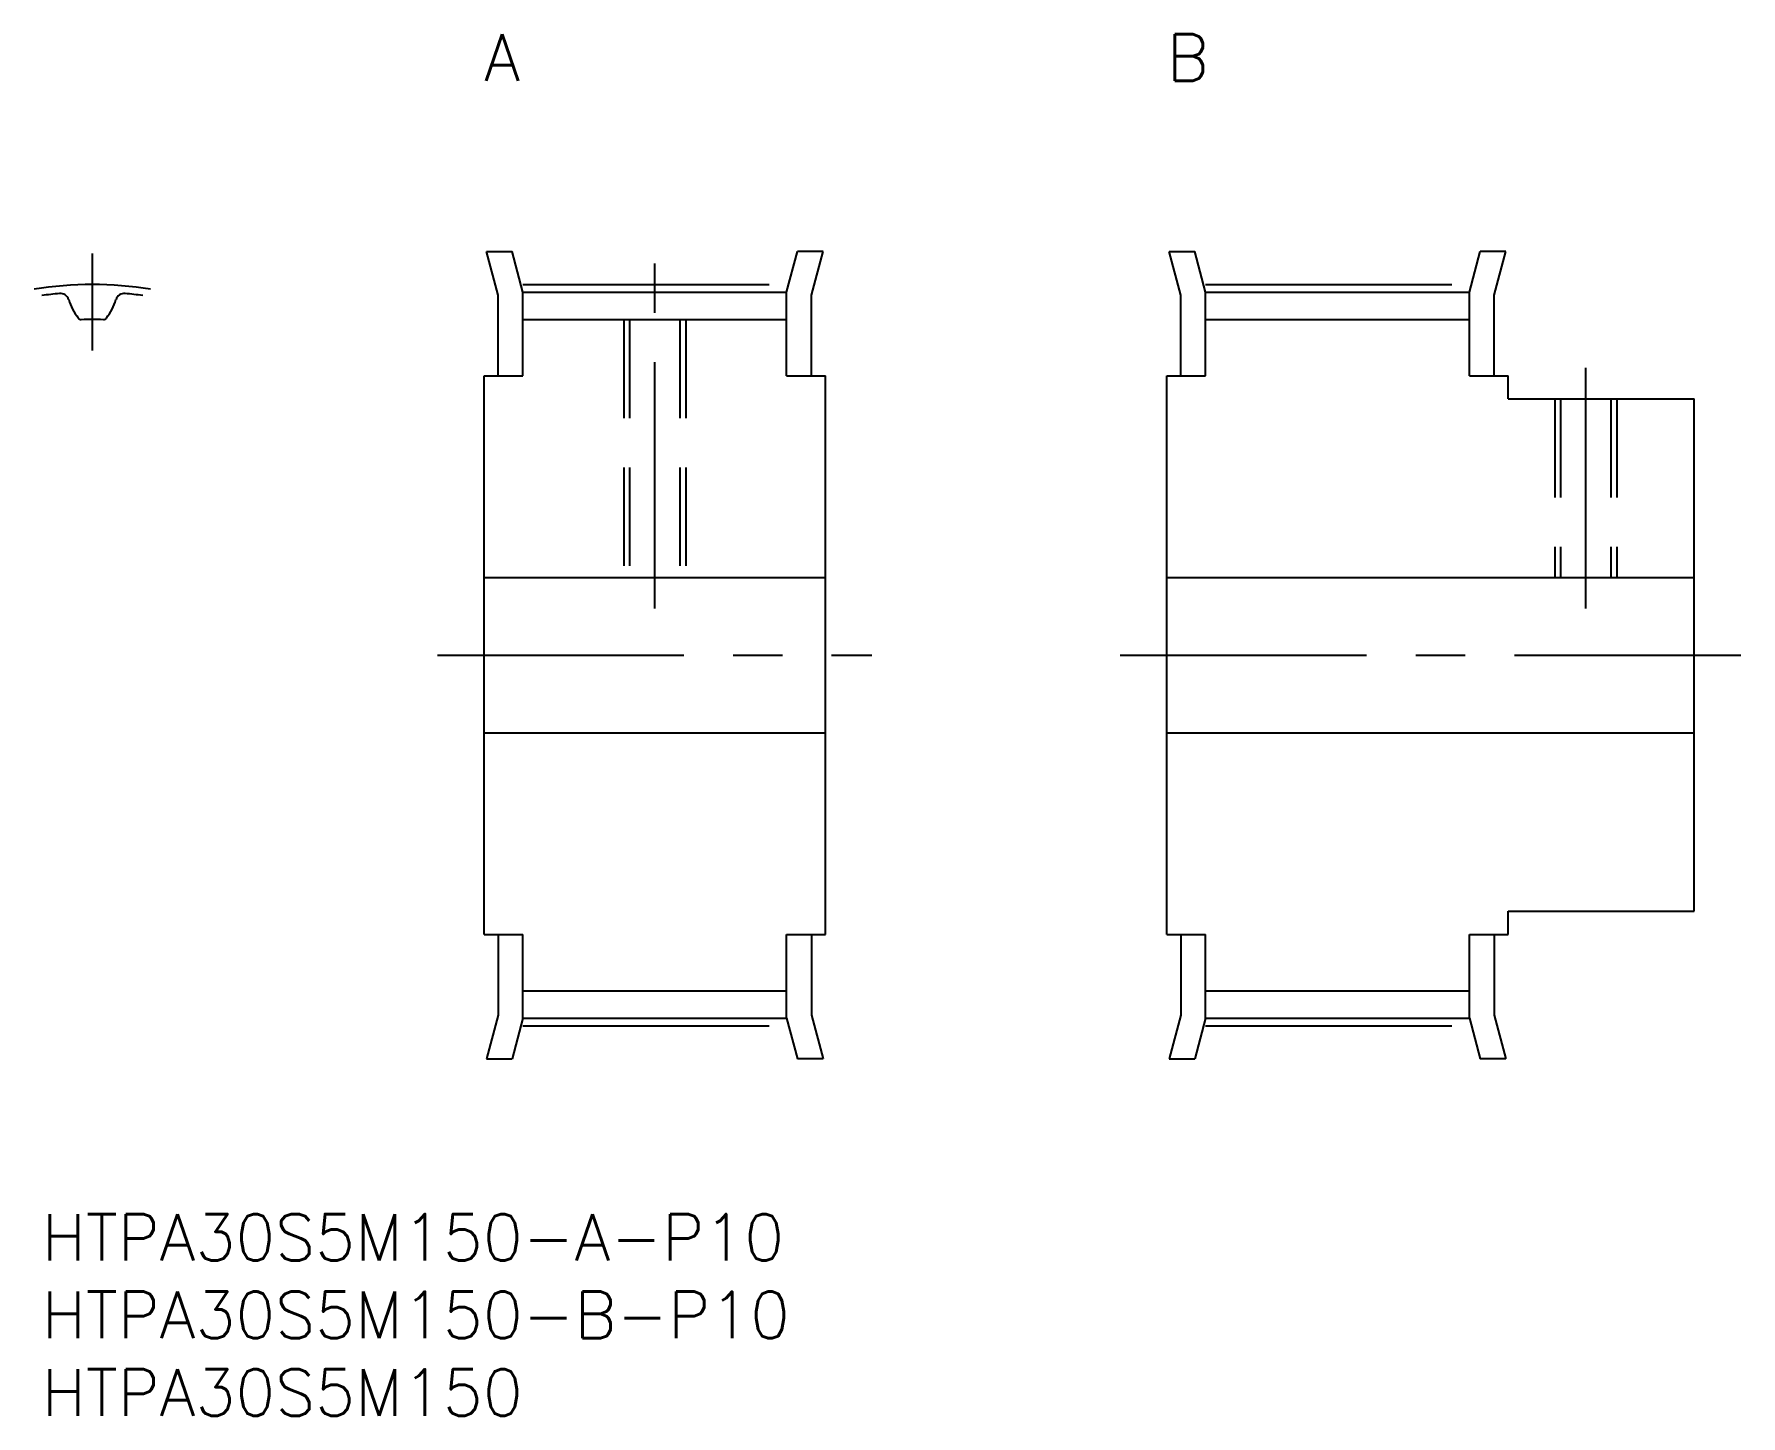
# Model space of a CAD drawing. Extents: x 0 to 110, y -13 to 76.
import ezdxf

# ---------------------------------------------------------------- set-up
doc = ezdxf.new("R2010")
doc.units = 0
doc.header["$LTSCALE"] = 0.5
doc.linetypes.add('CENTER', pattern=[50.8, 31.75, -6.35, 6.35, -6.35])
doc.linetypes.add('DASHED', pattern=[19.05, 12.7, -6.35])
for name, color, linetype in [('MSM_CENTER', 1, 'CENTER'), ('MSM_CONTINUOUS', 7, 'CONTINUOUS'), ('MSM_DASHED', 4, 'DASHED'), ('MSM_PART_NUMBER', 7, 'CONTINUOUS')]:
    doc.layers.add(name, color=color, linetype=linetype)
doc.styles.get("Standard").update_dxf_attribs({"font": 'txt.shx', "height": 3, "bigfont": 'bigfont.shx'})

# ---------------------------------------------------------------- blocks, each defined once
blk = doc.blocks.new('*U3')
at = {"layer": 'MSM_PART_NUMBER'}
blk.add_text('HTPA30S5M150-A-P10', height=3, dxfattribs=at).set_placement((0, -3))
blk = doc.blocks.new('*U4')
at = {"layer": 'MSM_PART_NUMBER'}
blk.add_text('HTPA30S5M150-B-P10', height=3, dxfattribs=at).set_placement((0, -8))
blk = doc.blocks.new('*U5')
at = {"layer": 'MSM_PART_NUMBER'}
blk.add_text('HTPA30S5M150', height=3, dxfattribs=at).set_placement((0, -13))
blk = doc.blocks.new('*U6')
at = {"layer": 'MSM_PART_NUMBER'}
blk.add_text('A', height=3, dxfattribs=at).set_placement((28.5, 73))
blk = doc.blocks.new('*U7')
at = {"layer": 'MSM_PART_NUMBER'}
blk.add_text('B', height=3, dxfattribs=at).set_placement((72.5, 73))

msp = doc.modelspace()

# ---------------------------------------------------------------- linework, layer by layer
at = {"layer": 'MSM_CENTER'}
for p, q in [((3.25, 61.87), (3.25, 55.62)), ((39.5, 39), (39.5, 61.87)), ((31, 59.87), (48, 59.87)), ((75, 59.87), (92, 59.87)), ((99.5, 39), (99.5, 54.5)), ((25.5, 36), (53.5, 36)), ((69.5, 36), (109.5, 36)), ((31, 12.12), (48, 12.12)), ((75, 12.12), (92, 12.12))]:
    msp.add_line(p, q, dxfattribs=at)
msp.add_arc((3.25, 36), 23.87, 80.9632, 99.0368, dxfattribs=at)
at = {"layer": 'MSM_CONTINUOUS'}
for p, q in [((29.4, 59.18), (28.65, 62)), ((28.65, 62), (30.3, 62)), ((31, 59.39), (30.3, 62)), ((48, 59.39), (48.7, 62)), ((50.35, 62), (48.7, 62)), ((49.6, 59.18), (50.35, 62)), ((73.4, 59.18), (72.65, 62)), ((72.65, 62), (74.3, 62)), ((75, 59.39), (74.3, 62)), ((92, 59.39), (92.7, 62)), ((94.35, 62), (92.7, 62)), ((93.6, 59.18), (94.35, 62)), ((29.4, 54), (29.4, 59.18)), ((31, 59.39), (48, 59.39)), ((31, 54), (31, 59.39)), ((48, 54), (48, 59.39)), ((49.6, 54), (49.6, 59.18)), ((73.4, 54), (73.4, 59.18)), ((75, 59.39), (92, 59.39)), ((75, 54), (75, 59.39)), ((92, 54), (92, 59.39)), ((93.6, 54), (93.6, 59.18)), ((31, 57.62), (48, 57.62)), ((75, 57.62), (92, 57.62)), ((28.5, 18), (28.5, 54)), ((28.5, 54), (31, 54)), ((48, 54), (50.5, 54)), ((50.5, 18), (50.5, 54)), ((72.5, 54), (75, 54)), ((72.5, 18), (72.5, 54)), ((92, 54), (94.5, 54)), ((94.5, 52.5), (94.5, 54)), ((94.5, 52.5), (106.5, 52.5)), ((106.5, 19.5), (106.5, 52.5)), ((28.5, 41), (50.5, 41)), ((72.5, 41), (106.5, 41)), ((28.5, 31), (50.5, 31)), ((72.5, 31), (106.5, 31)), ((94.5, 19.5), (106.5, 19.5)), ((94.5, 18), (94.5, 19.5)), ((28.5, 18), (31, 18)), ((29.4, 18), (29.4, 12.82)), ((31, 12.61), (31, 18)), ((48, 12.61), (48, 18)), ((48, 18), (50.5, 18)), ((49.6, 18), (49.6, 12.82)), ((72.5, 18), (75, 18)), ((73.4, 18), (73.4, 12.82)), ((75, 12.61), (75, 18)), ((92, 12.61), (92, 18)), ((92, 18), (94.5, 18)), ((93.6, 18), (93.6, 12.82)), ((31, 14.38), (48, 14.38)), ((75, 14.38), (92, 14.38)), ((29.4, 12.82), (28.65, 10)), ((31, 12.61), (30.3, 10)), ((31, 12.61), (48, 12.61)), ((48, 12.61), (48.7, 10)), ((49.6, 12.82), (50.35, 10)), ((73.4, 12.82), (72.65, 10)), ((75, 12.61), (74.3, 10)), ((75, 12.61), (92, 12.61)), ((92, 12.61), (92.7, 10)), ((93.6, 12.82), (94.35, 10)), ((28.65, 10), (30.3, 10)), ((50.35, 10), (48.7, 10)), ((72.65, 10), (74.3, 10)), ((94.35, 10), (92.7, 10))]:
    msp.add_line(p, q, dxfattribs=at)
for centre, radius, start, end in [((3.25, 36), 23.39, 95.1744, 97.9853), ((1.19, 58.75), 0.55, 15.5297, 95.1744), ((4.88, 59.78), 3.27, 195.5297, 219.2223), ((1.62, 59.78), 3.27, 320.7777, 344.4703), ((5.31, 58.75), 0.55, 84.8256, 164.4703), ((3.25, 36), 23.39, 82.0147, 84.8256), ((2.53, 57.86), 0.25, 219.2223, 271.8822), ((3.25, 36), 21.62, 88.1178, 91.8822), ((3.97, 57.86), 0.25, 268.1178, 320.7777)]:
    msp.add_arc(centre, radius, start, end, dxfattribs=at)
at = {"layer": 'MSM_DASHED'}
for p, q in [((37.5, 57.62), (37.5, 41)), ((37.88, 57.62), (37.88, 41)), ((41.12, 57.62), (41.12, 41)), ((41.5, 57.62), (41.5, 41)), ((97.5, 52.5), (97.5, 41)), ((97.88, 52.5), (97.88, 41)), ((101.12, 52.5), (101.12, 41)), ((101.5, 52.5), (101.5, 41))]:
    msp.add_line(p, q, dxfattribs=at)

# ---------------------------------------------------------------- block references
at = {"layer": 'MSM_CONTINUOUS'}
for name in ['*U6', '*U7', '*U3', '*U4', '*U5']:
    msp.add_blockref(name, (0, 0), dxfattribs=at)

doc.saveas('drawing.dxf')
